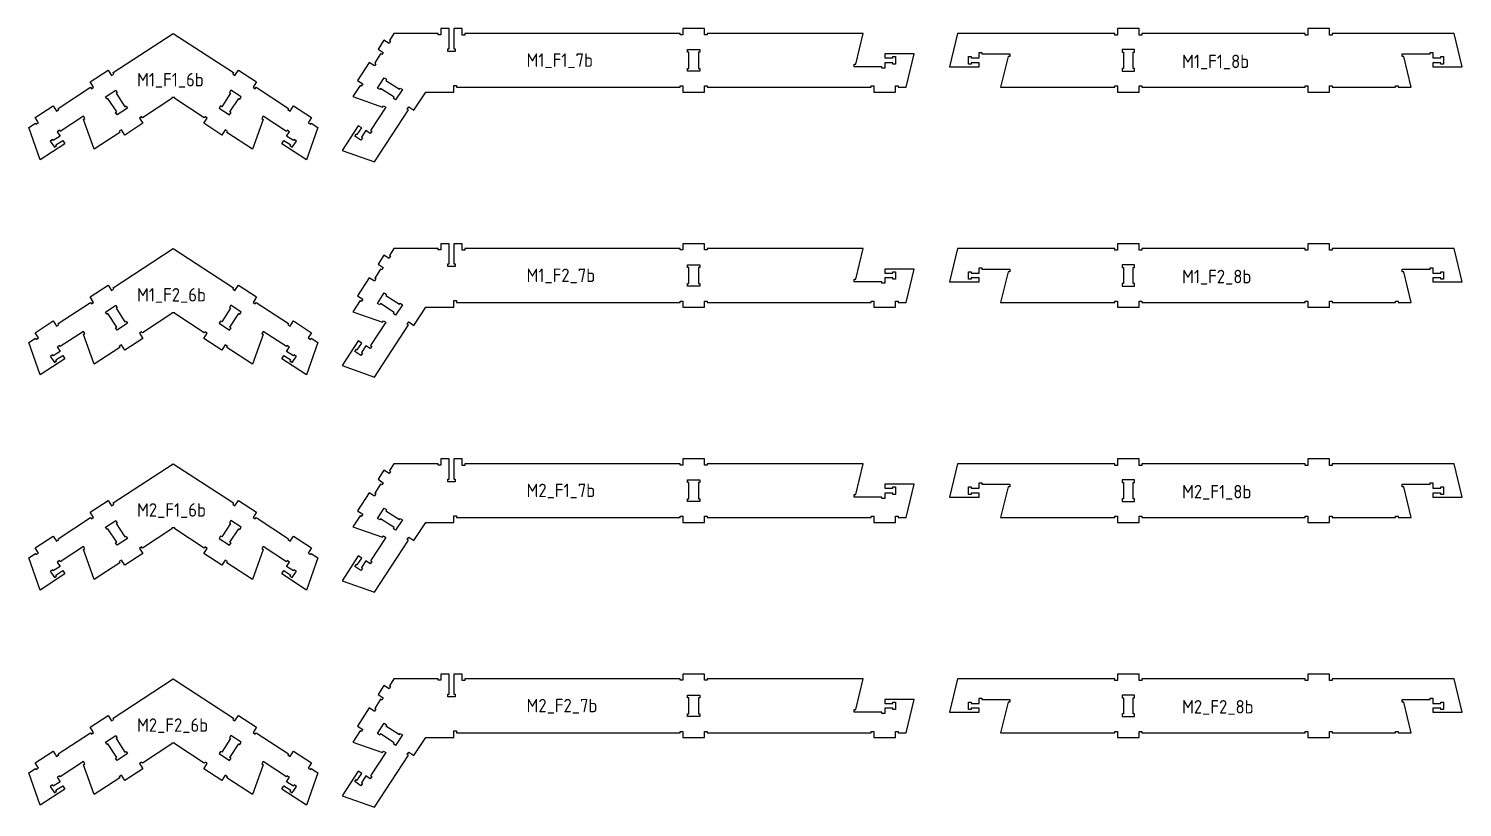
# Model space of a CAD drawing. Header units: millimetres. Extents: x -30325 to 14169, y -12596 to 6470.
# Drawn here: x 8840 to 14169, y -2119 to 777 of the extents above; entities that cross this region are included whole.
import ezdxf

# ---------------------------------------------------------------- set-up
doc = ezdxf.new("R2010")
doc.units = ezdxf.units.MM
doc.header["$MEASUREMENT"] = 0
doc.layers.add('freeswerk_CODES', color=50, linetype='Continuous')

msp = doc.modelspace()

# ---------------------------------------------------------------- linework, layer by layer
for points in [[(8920.8, 358.9), (8936, 335.4), (8944.4, 340.9), (8941.7, 345.1), (8966.9, 361.4), (8975, 348.9), (8882.8, 288.9), (8840.4, 409.2), (8865.5, 425.6), (8868.3, 421.4), (8876.6, 426.8), (8864.1, 446.1), (8931.2, 489.7), (8943.7, 470.4), (8952.1, 475.9), (8949.4, 480.1), (9070.1, 558.6), (9073.4, 553.5), (9081.8, 559), (9068.7, 579.1), (9135.8, 622.7), (9148.8, 602.6), (9157.2, 608), (9154, 613.1), (9378, 758.7), (9602, 613.1), (9598.8, 608), (9607.2, 602.6), (9620.2, 622.7), (9687.3, 579.1), (9674.2, 559), (9682.6, 553.5), (9685.9, 558.6), (9806.6, 480.1), (9803.9, 475.9), (9812.3, 470.4), (9824.8, 489.7), (9891.9, 446.1), (9879.4, 426.8), (9887.7, 421.4), (9890.5, 425.6), (9915.6, 409.2), (9873.2, 288.9), (9781, 348.9), (9789.1, 361.4), (9814.3, 345.1), (9811.6, 340.9), (9819.9, 335.4), (9835.2, 358.9), (9826.8, 364.4), (9824.1, 360.2), (9798.9, 376.5), (9809.8, 393.3), (9801.5, 398.7), (9798.7, 394.6), (9711.9, 451), (9706.4, 442.6), (9711.5, 439.4), (9672.5, 328.7), (9576.9, 390.9), (9579.6, 395.1), (9571.2, 400.5), (9558.7, 381.2), (9491.6, 424.8), (9504.1, 444.1), (9495.8, 449.6), (9493, 445.4), (9383, 516.9), (9383, 520.1), (9373, 520.1), (9373, 516.9), (9262.9, 445.4), (9260.2, 449.6), (9251.8, 444.1)], [(9251.8, 444.1), (9264.4, 424.8), (9197.3, 381.2), (9184.8, 400.5), (9176.4, 395.1), (9179.1, 390.9), (9083.5, 328.7), (9044.5, 439.4), (9049.6, 442.6), (9044.1, 451), (8957.3, 394.6), (8954.5, 398.7), (8946.1, 393.3), (8957, 376.5), (8931.9, 360.2), (8929.2, 364.4), (8920.8, 358.9)], [(8920.8, -441.1), (8936, -464.6), (8944.4, -459.1), (8941.7, -454.9), (8966.9, -438.6), (8975, -451.1), (8882.8, -511.1), (8840.4, -390.8), (8865.5, -374.4), (8868.3, -378.6), (8876.6, -373.2), (8864.1, -353.9), (8931.2, -310.3), (8943.7, -329.6), (8952.1, -324.1), (8949.4, -319.9), (9070.1, -241.4), (9073.4, -246.5), (9081.8, -241), (9068.7, -220.9), (9135.8, -177.3), (9148.8, -197.4), (9157.2, -192), (9154, -186.9), (9378, -41.3), (9602, -186.9), (9598.8, -192), (9607.2, -197.4), (9620.2, -177.3), (9687.3, -220.9), (9674.2, -241), (9682.6, -246.5), (9685.9, -241.4), (9806.6, -319.9), (9803.9, -324.1), (9812.3, -329.6), (9824.8, -310.3), (9891.9, -353.9), (9879.4, -373.2), (9887.7, -378.6), (9890.5, -374.4), (9915.6, -390.8), (9873.2, -511.1), (9781, -451.1), (9789.1, -438.6), (9814.3, -454.9), (9811.6, -459.1), (9819.9, -464.6), (9835.2, -441.1), (9826.8, -435.6), (9824.1, -439.8), (9798.9, -423.5), (9809.8, -406.7), (9801.5, -401.3), (9798.7, -405.4), (9711.9, -349), (9706.4, -357.4), (9711.5, -360.6), (9672.5, -471.3), (9576.9, -409.1), (9579.6, -404.9), (9571.2, -399.5), (9558.7, -418.8), (9491.6, -375.2), (9504.1, -355.9), (9495.8, -350.4), (9493, -354.6), (9383, -283.1), (9383, -279.9), (9373, -279.9), (9373, -283.1), (9262.9, -354.6), (9260.2, -350.4), (9251.8, -355.9)], [(9251.8, -355.9), (9264.4, -375.2), (9197.3, -418.8), (9184.8, -399.5), (9176.4, -404.9), (9179.1, -409.1), (9083.5, -471.3), (9044.5, -360.6), (9049.6, -357.4), (9044.1, -349), (8957.3, -405.4), (8954.5, -401.3), (8946.1, -406.7), (8957, -423.5), (8931.9, -439.8), (8929.2, -435.6), (8920.8, -441.1)], [(8920.8, -1241.1), (8936, -1264.6), (8944.4, -1259.1), (8941.7, -1254.9), (8966.9, -1238.6), (8975, -1251.1), (8882.8, -1311.1), (8840.4, -1190.8), (8865.5, -1174.4), (8868.3, -1178.6), (8876.6, -1173.2), (8864.1, -1153.9), (8931.2, -1110.3), (8943.7, -1129.6), (8952.1, -1124.1), (8949.4, -1119.9), (9070.1, -1041.4), (9073.4, -1046.5), (9081.8, -1041), (9068.7, -1020.9), (9135.8, -977.3), (9148.8, -997.4), (9157.2, -992), (9154, -986.9), (9378, -841.3), (9602, -986.9), (9598.8, -992), (9607.2, -997.4), (9620.2, -977.3), (9687.3, -1020.9), (9674.2, -1041), (9682.6, -1046.5), (9685.9, -1041.4), (9806.6, -1119.9), (9803.9, -1124.1), (9812.3, -1129.6), (9824.8, -1110.3), (9891.9, -1153.9), (9879.4, -1173.2), (9887.7, -1178.6), (9890.5, -1174.4), (9915.6, -1190.8), (9873.2, -1311.1), (9781, -1251.1), (9789.1, -1238.6), (9814.3, -1254.9), (9811.6, -1259.1), (9819.9, -1264.6), (9835.2, -1241.1), (9826.8, -1235.6), (9824.1, -1239.8), (9798.9, -1223.5), (9809.8, -1206.7), (9801.5, -1201.3), (9798.7, -1205.4), (9711.9, -1149), (9706.4, -1157.4), (9711.5, -1160.6), (9672.5, -1271.3), (9576.9, -1209.1), (9579.6, -1204.9), (9571.2, -1199.5), (9558.7, -1218.8), (9491.6, -1175.2), (9504.1, -1155.9), (9495.8, -1150.4), (9493, -1154.6), (9383, -1083.1), (9383, -1079.9), (9373, -1079.9), (9373, -1083.1), (9262.9, -1154.6), (9260.2, -1150.4), (9251.8, -1155.9)], [(9251.8, -1155.9), (9264.4, -1175.2), (9197.3, -1218.8), (9184.8, -1199.5), (9176.4, -1204.9), (9179.1, -1209.1), (9083.5, -1271.3), (9044.5, -1160.6), (9049.6, -1157.4), (9044.1, -1149), (8957.3, -1205.4), (8954.5, -1201.3), (8946.1, -1206.7), (8957, -1223.5), (8931.9, -1239.8), (8929.2, -1235.6), (8920.8, -1241.1)], [(8920.8, -2041.1), (8936, -2064.6), (8944.4, -2059.1), (8941.7, -2054.9), (8966.9, -2038.6), (8975, -2051.1), (8882.8, -2111.1), (8840.4, -1990.8), (8865.5, -1974.4), (8868.3, -1978.6), (8876.6, -1973.2), (8864.1, -1953.9), (8931.2, -1910.3), (8943.7, -1929.6), (8952.1, -1924.1), (8949.4, -1919.9), (9070.1, -1841.4), (9073.4, -1846.5), (9081.8, -1841), (9068.7, -1820.9), (9135.8, -1777.3), (9148.8, -1797.4), (9157.2, -1792), (9154, -1786.9), (9378, -1641.3), (9602, -1786.9), (9598.8, -1792), (9607.2, -1797.4), (9620.2, -1777.3), (9687.3, -1820.9), (9674.2, -1841), (9682.6, -1846.5), (9685.9, -1841.4), (9806.6, -1919.9), (9803.9, -1924.1), (9812.3, -1929.6), (9824.8, -1910.3), (9891.9, -1953.9), (9879.4, -1973.2), (9887.7, -1978.6), (9890.5, -1974.4), (9915.6, -1990.8), (9873.2, -2111.1), (9781, -2051.1), (9789.1, -2038.6), (9814.3, -2054.9), (9811.6, -2059.1), (9819.9, -2064.6), (9835.2, -2041.1), (9826.8, -2035.6), (9824.1, -2039.8), (9798.9, -2023.5), (9809.8, -2006.7), (9801.5, -2001.3), (9798.7, -2005.4), (9711.9, -1949), (9706.4, -1957.4), (9711.5, -1960.6), (9672.5, -2071.3), (9576.9, -2009.1), (9579.6, -2004.9), (9571.2, -1999.5), (9558.7, -2018.8), (9491.6, -1975.2), (9504.1, -1955.9), (9495.8, -1950.4), (9493, -1954.6), (9383, -1883.1), (9383, -1879.9), (9373, -1879.9), (9373, -1883.1), (9262.9, -1954.6), (9260.2, -1950.4), (9251.8, -1955.9)], [(9251.8, -1955.9), (9264.4, -1975.2), (9197.3, -2018.8), (9184.8, -1999.5), (9176.4, -2004.9), (9179.1, -2009.1), (9083.5, -2071.3), (9044.5, -1960.6), (9049.6, -1957.4), (9044.1, -1949), (8957.3, -2005.4), (8954.5, -2001.3), (8946.1, -2006.7), (8957, -2023.5), (8931.9, -2039.8), (8929.2, -2035.6), (8920.8, -2041.1)]]:
    msp.add_lwpolyline(points)
for points in [[(10430.8, 558.7), (11261.8, 558.7), (11261.8, 563.7), (11271.8, 563.7), (11271.8, 540.7), (11351.8, 540.7), (11351.8, 563.7), (11361.8, 563.7), (11361.8, 558.7), (11971.8, 558.7), (11971.8, 563.7), (11981.8, 563.7), (11981.8, 540.7), (12061.8, 540.7), (12061.8, 563.7), (12071.8, 563.7), (12071.8, 558.7), (12101.8, 558.7), (12131.8, 682.7), (12021.8, 682.7), (12021.8, 667.7), (12051.8, 667.7), (12051.8, 672.7), (12061.8, 672.7), (12061.8, 644.7), (12051.8, 644.7), (12051.8, 649.7), (12021.8, 649.7), (12021.8, 629.7), (12011.8, 629.7), (12011.8, 634.7), (11908.3, 634.7), (11908.3, 644.7), (11914.3, 644.7), (11941.8, 758.7), (11361.8, 758.7), (11361.8, 753.7), (11351.8, 753.7), (11351.8, 776.7), (11271.8, 776.7), (11271.8, 753.7), (11261.8, 753.7), (11261.8, 758.7), (10461.8, 758.7), (10461.8, 752.7), (10451.8, 752.7), (10451.8, 776.7), (10420.8, 776.7), (10420.8, 701.7), (10425.8, 701.7), (10425.8, 691.7), (10397.8, 691.7), (10397.8, 701.7), (10402.8, 701.7), (10402.8, 776.7), (10371.8, 776.7), (10371.8, 753.7), (10361.8, 753.7), (10361.8, 758.7), (10197.7, 758.7), (10181, 733.1), (10185.2, 730.3), (10179.8, 722), (10160.5, 734.5), (10138.7, 701), (10158, 688.4), (10152.5, 680), (10148.3, 682.8), (10126.5, 649.2), (10130.7, 646.5), (10125.3, 638.1), (10106, 650.7), (10062.4, 583.6), (10081.7, 571), (10076.2, 562.7), (10072, 565.4), (10045.1, 524), (10155.9, 485.3), (10159.2, 490.3), (10167.6, 484.9), (10111.1, 398), (10115.3, 395.3), (10109.9, 386.9), (10093.1, 397.8), (10076.8, 372.7), (10081, 369.9), (10075.5, 361.6), (10052, 376.8), (10057.5, 385.2), (10061.7, 382.5), (10078, 407.6), (10065.5, 415.8), (10005.5, 323.6), (10125.8, 281.2), (10251.7, 474.8), (10247.5, 477.6), (10253, 485.9), (10272.3, 473.4), (10316, 540.7), (10420.8, 540.7), (10420.8, 565.4), (10430.8, 565.4)], [(13594.7, 776.7), (13594.7, 752.7), (13584.7, 752.7), (13584.7, 758.7), (12977.7, 758.7), (12977.7, 752.7), (12967.7, 752.7), (12967.7, 776.7), (12887.7, 776.7), (12887.7, 752.7), (12877.7, 752.7), (12877.7, 758.7), (12292.8, 758.7), (12262.8, 634.7), (12372.8, 634.7), (12372.8, 649.7), (12342.8, 649.7), (12342.8, 644.7), (12332.8, 644.7), (12332.8, 672.7), (12342.8, 672.7), (12342.8, 667.7), (12372.8, 667.7), (12372.8, 687.7), (12382.8, 687.7), (12382.8, 682.7), (12486.4, 682.7), (12486.4, 672.7), (12480.4, 672.7), (12452.8, 558.7), (12877.7, 558.7), (12877.7, 563.7), (12887.7, 563.7), (12887.7, 540.7), (12967.7, 540.7), (12967.7, 563.7), (12977.7, 563.7), (12977.7, 558.7), (13584.7, 558.7), (13584.7, 563.7), (13594.7, 563.7), (13594.7, 540.7), (13674.7, 540.7), (13674.7, 563.7), (13684.7, 563.7), (13684.7, 558.7), (13920.4, 558.7), (13920.4, 563.7), (13930.4, 563.7), (13930.4, 558.7), (13978.7, 558.7), (13951.1, 672.7), (13945.2, 672.7), (13945.2, 682.7), (14048.7, 682.7), (14048.7, 687.7), (14058.7, 687.7), (14058.7, 667.7), (14088.7, 667.7), (14088.7, 672.7), (14098.7, 672.7), (14098.7, 644.7), (14088.7, 644.7), (14088.7, 649.7), (14058.7, 649.7), (14058.7, 634.7), (14168.7, 634.7), (14138.3, 758.7), (13684.7, 758.7), (13684.7, 752.7), (13674.7, 752.7), (13674.7, 776.7)], [(11293.8, 688.7), (11288.8, 688.7), (11288.8, 698.7), (11334.8, 698.7), (11334.8, 688.7), (11329.8, 688.7), (11329.8, 628.7), (11334.8, 628.7), (11334.8, 618.7), (11288.8, 618.7), (11288.8, 628.7), (11293.8, 628.7)], [(12904.7, 618.7), (12950.7, 618.7), (12950.7, 628.7), (12945.7, 628.7), (12945.7, 688.7), (12950.7, 688.7), (12950.7, 698.7), (12904.7, 698.7), (12904.7, 688.7), (12909.7, 688.7), (12909.7, 628.7), (12904.7, 628.7)], [(10167.8, 584.3), (10218.1, 551.6), (10220.8, 555.7), (10229.2, 550.3), (10204.1, 511.7), (10195.7, 517.2), (10198.5, 521.4), (10148.2, 554.1), (10145.4, 549.9), (10137.1, 555.3), (10162.1, 593.9), (10170.5, 588.4)], [(9163.6, 464.3), (9167.8, 467), (9135.1, 517.3), (9130.9, 514.6), (9125.4, 523), (9164, 548), (9169.5, 539.6), (9165.3, 536.9), (9198, 486.6), (9202.2, 489.3), (9207.6, 481), (9169, 455.9)], [(9586.9, 455.9), (9592.4, 464.3), (9588.2, 467), (9620.9, 517.3), (9625.1, 514.6), (9630.5, 523), (9592, 548), (9586.5, 539.6), (9590.7, 536.9), (9558, 486.6), (9553.8, 489.3), (9548.4, 481)], [(10430.8, -241.3), (11261.8, -241.3), (11261.8, -236.3), (11271.8, -236.3), (11271.8, -259.3), (11351.8, -259.3), (11351.8, -236.3), (11361.8, -236.3), (11361.8, -241.3), (11971.8, -241.3), (11971.8, -236.3), (11981.8, -236.3), (11981.8, -259.3), (12061.8, -259.3), (12061.8, -236.3), (12071.8, -236.3), (12071.8, -241.3), (12101.8, -241.3), (12131.8, -117.3), (12021.8, -117.3), (12021.8, -132.3), (12051.8, -132.3), (12051.8, -127.3), (12061.8, -127.3), (12061.8, -155.3), (12051.8, -155.3), (12051.8, -150.3), (12021.8, -150.3), (12021.8, -170.3), (12011.8, -170.3), (12011.8, -165.3), (11908.3, -165.3), (11908.3, -155.3), (11914.3, -155.3), (11941.8, -41.3), (11361.8, -41.3), (11361.8, -46.3), (11351.8, -46.3), (11351.8, -23.3), (11271.8, -23.3), (11271.8, -46.3), (11261.8, -46.3), (11261.8, -41.3), (10461.8, -41.3), (10461.8, -47.3), (10451.8, -47.3), (10451.8, -23.3), (10420.8, -23.3), (10420.8, -98.3), (10425.8, -98.3), (10425.8, -108.3), (10397.8, -108.3), (10397.8, -98.3), (10402.8, -98.3), (10402.8, -23.3), (10371.8, -23.3), (10371.8, -46.3), (10361.8, -46.3), (10361.8, -41.3), (10197.7, -41.3), (10181, -66.9), (10185.2, -69.7), (10179.8, -78), (10160.5, -65.5), (10138.7, -99), (10158, -111.6), (10152.5, -120), (10148.3, -117.2), (10126.5, -150.8), (10130.7, -153.5), (10125.3, -161.9), (10106, -149.3), (10062.4, -216.4), (10081.7, -229), (10076.2, -237.3), (10072, -234.6), (10045.1, -276), (10155.9, -314.7), (10159.2, -309.7), (10167.6, -315.1), (10111.1, -402), (10115.3, -404.7), (10109.9, -413.1), (10093.1, -402.2), (10076.8, -427.3), (10081, -430.1), (10075.5, -438.4), (10052, -423.2), (10057.5, -414.8), (10061.7, -417.5), (10078, -392.4), (10065.5, -384.2), (10005.5, -476.4), (10125.8, -518.8), (10251.7, -325.2), (10247.5, -322.4), (10253, -314.1), (10272.3, -326.6), (10316, -259.3), (10420.8, -259.3), (10420.8, -234.6), (10430.8, -234.6)], [(13594.7, -23.3), (13594.7, -47.3), (13584.7, -47.3), (13584.7, -41.3), (12977.7, -41.3), (12977.7, -47.3), (12967.7, -47.3), (12967.7, -23.3), (12887.7, -23.3), (12887.7, -47.3), (12877.7, -47.3), (12877.7, -41.3), (12292.8, -41.3), (12262.8, -165.3), (12372.8, -165.3), (12372.8, -150.3), (12342.8, -150.3), (12342.8, -155.3), (12332.8, -155.3), (12332.8, -127.3), (12342.8, -127.3), (12342.8, -132.3), (12372.8, -132.3), (12372.8, -112.3), (12382.8, -112.3), (12382.8, -117.3), (12486.4, -117.3), (12486.4, -127.3), (12480.4, -127.3), (12452.8, -241.3), (12877.7, -241.3), (12877.7, -236.3), (12887.7, -236.3), (12887.7, -259.3), (12967.7, -259.3), (12967.7, -236.3), (12977.7, -236.3), (12977.7, -241.3), (13584.7, -241.3), (13584.7, -236.3), (13594.7, -236.3), (13594.7, -259.3), (13674.7, -259.3), (13674.7, -236.3), (13684.7, -236.3), (13684.7, -241.3), (13920.4, -241.3), (13920.4, -236.3), (13930.4, -236.3), (13930.4, -241.3), (13978.7, -241.3), (13951.1, -127.3), (13945.2, -127.3), (13945.2, -117.3), (14048.7, -117.3), (14048.7, -112.3), (14058.7, -112.3), (14058.7, -132.3), (14088.7, -132.3), (14088.7, -127.3), (14098.7, -127.3), (14098.7, -155.3), (14088.7, -155.3), (14088.7, -150.3), (14058.7, -150.3), (14058.7, -165.3), (14168.7, -165.3), (14138.3, -41.3), (13684.7, -41.3), (13684.7, -47.3), (13674.7, -47.3), (13674.7, -23.3)], [(11293.8, -111.3), (11288.8, -111.3), (11288.8, -101.3), (11334.8, -101.3), (11334.8, -111.3), (11329.8, -111.3), (11329.8, -171.3), (11334.8, -171.3), (11334.8, -181.3), (11288.8, -181.3), (11288.8, -171.3), (11293.8, -171.3)], [(12904.7, -181.3), (12950.7, -181.3), (12950.7, -171.3), (12945.7, -171.3), (12945.7, -111.3), (12950.7, -111.3), (12950.7, -101.3), (12904.7, -101.3), (12904.7, -111.3), (12909.7, -111.3), (12909.7, -171.3), (12904.7, -171.3)], [(10167.8, -215.7), (10218.1, -248.4), (10220.8, -244.3), (10229.2, -249.7), (10204.1, -288.3), (10195.7, -282.8), (10198.5, -278.6), (10148.2, -245.9), (10145.4, -250.1), (10137.1, -244.7), (10162.1, -206.1), (10170.5, -211.6)], [(9163.6, -335.7), (9167.8, -333), (9135.1, -282.7), (9130.9, -285.4), (9125.4, -277), (9164, -252), (9169.5, -260.4), (9165.3, -263.1), (9198, -313.4), (9202.2, -310.7), (9207.6, -319), (9169, -344.1)], [(9586.9, -344.1), (9592.4, -335.7), (9588.2, -333), (9620.9, -282.7), (9625.1, -285.4), (9630.5, -277), (9592, -252), (9586.5, -260.4), (9590.7, -263.1), (9558, -313.4), (9553.8, -310.7), (9548.4, -319)], [(10430.8, -1041.3), (11261.8, -1041.3), (11261.8, -1036.3), (11271.8, -1036.3), (11271.8, -1059.3), (11351.8, -1059.3), (11351.8, -1036.3), (11361.8, -1036.3), (11361.8, -1041.3), (11971.8, -1041.3), (11971.8, -1036.3), (11981.8, -1036.3), (11981.8, -1059.3), (12061.8, -1059.3), (12061.8, -1036.3), (12071.8, -1036.3), (12071.8, -1041.3), (12101.8, -1041.3), (12131.8, -917.3), (12021.8, -917.3), (12021.8, -932.3), (12051.8, -932.3), (12051.8, -927.3), (12061.8, -927.3), (12061.8, -955.3), (12051.8, -955.3), (12051.8, -950.3), (12021.8, -950.3), (12021.8, -970.3), (12011.8, -970.3), (12011.8, -965.3), (11908.3, -965.3), (11908.3, -955.3), (11914.3, -955.3), (11941.8, -841.3), (11361.8, -841.3), (11361.8, -846.3), (11351.8, -846.3), (11351.8, -823.3), (11271.8, -823.3), (11271.8, -846.3), (11261.8, -846.3), (11261.8, -841.3), (10461.8, -841.3), (10461.8, -847.3), (10451.8, -847.3), (10451.8, -823.3), (10420.8, -823.3), (10420.8, -898.3), (10425.8, -898.3), (10425.8, -908.3), (10397.8, -908.3), (10397.8, -898.3), (10402.8, -898.3), (10402.8, -823.3), (10371.8, -823.3), (10371.8, -846.3), (10361.8, -846.3), (10361.8, -841.3), (10197.7, -841.3), (10181, -866.9), (10185.2, -869.7), (10179.8, -878), (10160.5, -865.5), (10138.7, -899), (10158, -911.6), (10152.5, -920), (10148.3, -917.2), (10126.5, -950.8), (10130.7, -953.5), (10125.3, -961.9), (10106, -949.3), (10062.4, -1016.4), (10081.7, -1029), (10076.2, -1037.3), (10072, -1034.6), (10045.1, -1076), (10155.9, -1114.7), (10159.2, -1109.7), (10167.6, -1115.1), (10111.1, -1202), (10115.3, -1204.7), (10109.9, -1213.1), (10093.1, -1202.2), (10076.8, -1227.3), (10081, -1230.1), (10075.5, -1238.4), (10052, -1223.2), (10057.5, -1214.8), (10061.7, -1217.5), (10078, -1192.4), (10065.5, -1184.2), (10005.5, -1276.4), (10125.8, -1318.8), (10251.7, -1125.2), (10247.5, -1122.4), (10253, -1114.1), (10272.3, -1126.6), (10316, -1059.3), (10420.8, -1059.3), (10420.8, -1034.6), (10430.8, -1034.6)], [(13594.7, -823.3), (13594.7, -847.3), (13584.7, -847.3), (13584.7, -841.3), (12977.7, -841.3), (12977.7, -847.3), (12967.7, -847.3), (12967.7, -823.3), (12887.7, -823.3), (12887.7, -847.3), (12877.7, -847.3), (12877.7, -841.3), (12292.8, -841.3), (12262.8, -965.3), (12372.8, -965.3), (12372.8, -950.3), (12342.8, -950.3), (12342.8, -955.3), (12332.8, -955.3), (12332.8, -927.3), (12342.8, -927.3), (12342.8, -932.3), (12372.8, -932.3), (12372.8, -912.3), (12382.8, -912.3), (12382.8, -917.3), (12486.4, -917.3), (12486.4, -927.3), (12480.4, -927.3), (12452.8, -1041.3), (12877.7, -1041.3), (12877.7, -1036.3), (12887.7, -1036.3), (12887.7, -1059.3), (12967.7, -1059.3), (12967.7, -1036.3), (12977.7, -1036.3), (12977.7, -1041.3), (13584.7, -1041.3), (13584.7, -1036.3), (13594.7, -1036.3), (13594.7, -1059.3), (13674.7, -1059.3), (13674.7, -1036.3), (13684.7, -1036.3), (13684.7, -1041.3), (13920.4, -1041.3), (13920.4, -1036.3), (13930.4, -1036.3), (13930.4, -1041.3), (13978.7, -1041.3), (13951.1, -927.3), (13945.2, -927.3), (13945.2, -917.3), (14048.7, -917.3), (14048.7, -912.3), (14058.7, -912.3), (14058.7, -932.3), (14088.7, -932.3), (14088.7, -927.3), (14098.7, -927.3), (14098.7, -955.3), (14088.7, -955.3), (14088.7, -950.3), (14058.7, -950.3), (14058.7, -965.3), (14168.7, -965.3), (14138.3, -841.3), (13684.7, -841.3), (13684.7, -847.3), (13674.7, -847.3), (13674.7, -823.3)], [(11293.8, -911.3), (11288.8, -911.3), (11288.8, -901.3), (11334.8, -901.3), (11334.8, -911.3), (11329.8, -911.3), (11329.8, -971.3), (11334.8, -971.3), (11334.8, -981.3), (11288.8, -981.3), (11288.8, -971.3), (11293.8, -971.3)], [(12904.7, -981.3), (12950.7, -981.3), (12950.7, -971.3), (12945.7, -971.3), (12945.7, -911.3), (12950.7, -911.3), (12950.7, -901.3), (12904.7, -901.3), (12904.7, -911.3), (12909.7, -911.3), (12909.7, -971.3), (12904.7, -971.3)], [(10167.8, -1015.7), (10218.1, -1048.4), (10220.8, -1044.3), (10229.2, -1049.7), (10204.1, -1088.3), (10195.7, -1082.8), (10198.5, -1078.6), (10148.2, -1045.9), (10145.4, -1050.1), (10137.1, -1044.7), (10162.1, -1006.1), (10170.5, -1011.6)], [(9163.6, -1135.7), (9167.8, -1133), (9135.1, -1082.7), (9130.9, -1085.4), (9125.4, -1077), (9164, -1052), (9169.5, -1060.4), (9165.3, -1063.1), (9198, -1113.4), (9202.2, -1110.7), (9207.6, -1119), (9169, -1144.1)], [(9586.9, -1144.1), (9592.4, -1135.7), (9588.2, -1133), (9620.9, -1082.7), (9625.1, -1085.4), (9630.5, -1077), (9592, -1052), (9586.5, -1060.4), (9590.7, -1063.1), (9558, -1113.4), (9553.8, -1110.7), (9548.4, -1119)], [(10430.8, -1841.3), (11261.8, -1841.3), (11261.8, -1836.3), (11271.8, -1836.3), (11271.8, -1859.3), (11351.8, -1859.3), (11351.8, -1836.3), (11361.8, -1836.3), (11361.8, -1841.3), (11971.8, -1841.3), (11971.8, -1836.3), (11981.8, -1836.3), (11981.8, -1859.3), (12061.8, -1859.3), (12061.8, -1836.3), (12071.8, -1836.3), (12071.8, -1841.3), (12101.8, -1841.3), (12131.8, -1717.3), (12021.8, -1717.3), (12021.8, -1732.3), (12051.8, -1732.3), (12051.8, -1727.3), (12061.8, -1727.3), (12061.8, -1755.3), (12051.8, -1755.3), (12051.8, -1750.3), (12021.8, -1750.3), (12021.8, -1770.3), (12011.8, -1770.3), (12011.8, -1765.3), (11908.3, -1765.3), (11908.3, -1755.3), (11914.3, -1755.3), (11941.8, -1641.3), (11361.8, -1641.3), (11361.8, -1646.3), (11351.8, -1646.3), (11351.8, -1623.3), (11271.8, -1623.3), (11271.8, -1646.3), (11261.8, -1646.3), (11261.8, -1641.3), (10461.8, -1641.3), (10461.8, -1647.3), (10451.8, -1647.3), (10451.8, -1623.3), (10420.8, -1623.3), (10420.8, -1698.3), (10425.8, -1698.3), (10425.8, -1708.3), (10397.8, -1708.3), (10397.8, -1698.3), (10402.8, -1698.3), (10402.8, -1623.3), (10371.8, -1623.3), (10371.8, -1646.3), (10361.8, -1646.3), (10361.8, -1641.3), (10197.7, -1641.3), (10181, -1666.9), (10185.2, -1669.7), (10179.8, -1678), (10160.5, -1665.5), (10138.7, -1699), (10158, -1711.6), (10152.5, -1720), (10148.3, -1717.2), (10126.5, -1750.8), (10130.7, -1753.5), (10125.3, -1761.9), (10106, -1749.3), (10062.4, -1816.4), (10081.7, -1829), (10076.2, -1837.3), (10072, -1834.6), (10045.1, -1876), (10155.9, -1914.7), (10159.2, -1909.7), (10167.6, -1915.1), (10111.1, -2002), (10115.3, -2004.7), (10109.9, -2013.1), (10093.1, -2002.2), (10076.8, -2027.3), (10081, -2030.1), (10075.5, -2038.4), (10052, -2023.2), (10057.5, -2014.8), (10061.7, -2017.5), (10078, -1992.4), (10065.5, -1984.2), (10005.5, -2076.4), (10125.8, -2118.8), (10251.7, -1925.2), (10247.5, -1922.4), (10253, -1914.1), (10272.3, -1926.6), (10316, -1859.3), (10420.8, -1859.3), (10420.8, -1834.6), (10430.8, -1834.6)], [(13594.7, -1623.3), (13594.7, -1647.3), (13584.7, -1647.3), (13584.7, -1641.3), (12977.7, -1641.3), (12977.7, -1647.3), (12967.7, -1647.3), (12967.7, -1623.3), (12887.7, -1623.3), (12887.7, -1647.3), (12877.7, -1647.3), (12877.7, -1641.3), (12292.8, -1641.3), (12262.8, -1765.3), (12372.8, -1765.3), (12372.8, -1750.3), (12342.8, -1750.3), (12342.8, -1755.3), (12332.8, -1755.3), (12332.8, -1727.3), (12342.8, -1727.3), (12342.8, -1732.3), (12372.8, -1732.3), (12372.8, -1712.3), (12382.8, -1712.3), (12382.8, -1717.3), (12486.4, -1717.3), (12486.4, -1727.3), (12480.4, -1727.3), (12452.8, -1841.3), (12877.7, -1841.3), (12877.7, -1836.3), (12887.7, -1836.3), (12887.7, -1859.3), (12967.7, -1859.3), (12967.7, -1836.3), (12977.7, -1836.3), (12977.7, -1841.3), (13584.7, -1841.3), (13584.7, -1836.3), (13594.7, -1836.3), (13594.7, -1859.3), (13674.7, -1859.3), (13674.7, -1836.3), (13684.7, -1836.3), (13684.7, -1841.3), (13920.4, -1841.3), (13920.4, -1836.3), (13930.4, -1836.3), (13930.4, -1841.3), (13978.7, -1841.3), (13951.1, -1727.3), (13945.2, -1727.3), (13945.2, -1717.3), (14048.7, -1717.3), (14048.7, -1712.3), (14058.7, -1712.3), (14058.7, -1732.3), (14088.7, -1732.3), (14088.7, -1727.3), (14098.7, -1727.3), (14098.7, -1755.3), (14088.7, -1755.3), (14088.7, -1750.3), (14058.7, -1750.3), (14058.7, -1765.3), (14168.7, -1765.3), (14138.3, -1641.3), (13684.7, -1641.3), (13684.7, -1647.3), (13674.7, -1647.3), (13674.7, -1623.3)], [(11293.8, -1711.3), (11288.8, -1711.3), (11288.8, -1701.3), (11334.8, -1701.3), (11334.8, -1711.3), (11329.8, -1711.3), (11329.8, -1771.3), (11334.8, -1771.3), (11334.8, -1781.3), (11288.8, -1781.3), (11288.8, -1771.3), (11293.8, -1771.3)], [(12904.7, -1781.3), (12950.7, -1781.3), (12950.7, -1771.3), (12945.7, -1771.3), (12945.7, -1711.3), (12950.7, -1711.3), (12950.7, -1701.3), (12904.7, -1701.3), (12904.7, -1711.3), (12909.7, -1711.3), (12909.7, -1771.3), (12904.7, -1771.3)], [(10167.8, -1815.7), (10218.1, -1848.4), (10220.8, -1844.3), (10229.2, -1849.7), (10204.1, -1888.3), (10195.7, -1882.8), (10198.5, -1878.6), (10148.2, -1845.9), (10145.4, -1850.1), (10137.1, -1844.7), (10162.1, -1806.1), (10170.5, -1811.6)], [(9163.6, -1935.7), (9167.8, -1933), (9135.1, -1882.7), (9130.9, -1885.4), (9125.4, -1877), (9164, -1852), (9169.5, -1860.4), (9165.3, -1863.1), (9198, -1913.4), (9202.2, -1910.7), (9207.6, -1919), (9169, -1944.1)], [(9586.9, -1944.1), (9592.4, -1935.7), (9588.2, -1933), (9620.9, -1882.7), (9625.1, -1885.4), (9630.5, -1877), (9592, -1852), (9586.5, -1860.4), (9590.7, -1863.1), (9558, -1913.4), (9553.8, -1910.7), (9548.4, -1919)]]:
    msp.add_lwpolyline(points, close=True)

# ---------------------------------------------------------------- texts
at = {"layer": 'freeswerk_CODES', "char_height": 50, "attachment_point": 1}
for s, insert in [('{\\Fiso|c0;M1_F1_7b}', (10690.9, 684.6)), ('{\\Fiso|c0;M1_F1_8b}', (13127.2, 680)), ('{\\Fiso|c0;M1_F1_6b}', (9243.2, 612)), ('{\\Fiso|c0;M1_F2_7b}', (10690.9, -115.4)), ('{\\Fiso|c0;M1_F2_8b}', (13127.2, -120)), ('{\\Fiso|c0;M1_F2_6b}', (9243.2, -188)), ('{\\Fiso|c0;M2_F1_7b}', (10690.9, -915.4)), ('{\\Fiso|c0;M2_F1_8b}', (13127.2, -920)), ('{\\Fiso|c0;M2_F1_6b}', (9243.2, -988)), ('{\\Fiso|c0;M2_F2_7b}', (10690.9, -1715.4)), ('{\\Fiso|c0;M2_F2_8b}', (13127.2, -1720)), ('{\\Fiso|c0;M2_F2_6b}', (9243.2, -1788))]:
    msp.add_mtext_dynamic_manual_height_columns(s, width=318.081, gutter_width=1456.3, heights=[0], dxfattribs=dict(at, insert=insert))

doc.saveas('drawing.dxf')
